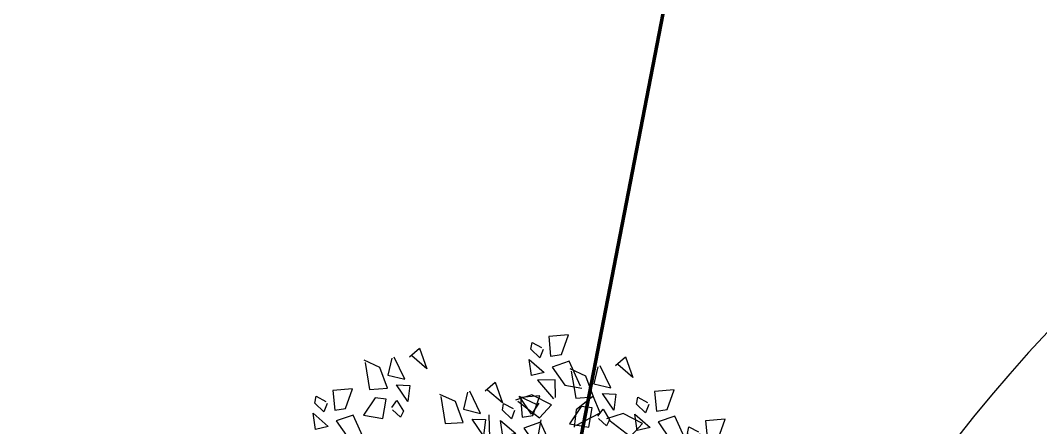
# Model space of a CAD drawing. Extents: x 671027 to 671614, y 802418 to 802669.
# Drawn here: x 671411.9 to 671420.43, y 802529.11 to 802532.51 of the extents above; entities that cross this region are included whole.
import ezdxf

# ---------------------------------------------------------------- set-up
doc = ezdxf.new("R2010")
doc.units = 0
for name, color, linetype in [('drip line', 7, 'Continuous'), ('Pipe-Lateral-10 Bars-32mm', 7, 'Continuous'), ('plataform', 8, 'Continuous'), ('shrubs-Gc', 7, 'Continuous')]:
    doc.layers.add(name, color=color, linetype=linetype)
doc.styles.get("Standard").update_dxf_attribs({"font": 'arial.ttf'})
doc.linetypes.add('32mm', pattern='A,0.5,-0.2,["32mm",Standard,S=0.1,R=0,X=-0.1,Y=-0.05],-0.5', length=1.2)
pattern_1 = [(90, (0, 0), (-0.5000000000000001, 0), [])]

# ---------------------------------------------------------------- blocks, each defined once
blk = doc.blocks.new('tg')
at = {"layer": 'plataform', "color": 108, "extrusion": (0.04100688207803799, -0.0577157786741523, 0.99749051349588)}
for p, q in [((-1.905842445959024, -2.378256028268595, -0.1003023131923728), (-1.99569322476691, -2.186540920037885, -0.08551571938071173)), ((-1.967488249582857, -2.196712973743786, -0.0872637922307159), (-1.636764790798225, -2.252263342362937, -0.1040740479992144)), ((-1.636764790798225, -2.252263342362937, -0.1040740479992144), (-1.651998041016668, -2.469804376230684, -0.1160349457784462)), ((-1.651998041016668, -2.469804376230684, -0.1160349457784462), (-1.905842445959024, -2.378256028268595, -0.1003023131923728)), ((-1.402154539763615, -2.647548855149296, -0.1365904936541158), (-1.264471354247689, -2.486067394127247, -0.1329071803145433)), ((-1.262127799848713, -2.515954212618169, -0.134732804550786), (-1.17658843256595, -2.839889322390889, -0.1569925348919908)), ((-1.381062580673643, -2.916529825522673, -0.1530210876386351), (-1.402154539763615, -2.647548855149296, -0.1365904936541158)), ((-1.17658843256595, -2.839889322390889, -0.1569925348919908), (-1.381062580673643, -2.916529825522673, -0.1530210876386351)), ((-0.9770282559848056, -3.039314932522473, -0.1767354244187544), (-1.066879034792692, -2.847599824408178, -0.1619488306151439))]:
    blk.add_line(p, q, dxfattribs=at)
at = {"layer": 'plataform', "color": 98, "extrusion": (0.04100688207803799, -0.0577157786741523, 0.99749051349588)}
for p, q in [((-1.038674059259392, -2.857771877997664, -0.1636969034735123), (-0.707950600824006, -2.913322246616815, -0.1805071592317717)), ((-0.707950600824006, -2.913322246616815, -0.1805071592317717), (-0.7231838512752802, -3.130863280484562, -0.1924680570026392)), ((-0.7231838512752802, -3.130863280484562, -0.1924680570026392), (-0.9770282559848056, -3.039314932522473, -0.1767354244187544))]:
    blk.add_line(p, q, dxfattribs=at)
at = {"layer": 'plataform', "color": 32, "extrusion": (0.04100688207803799, -0.0577157786741523, 0.99749051349588)}
for points, elevation in [([(-0.08291625311833123, -0.002169522146136128), (-2.759356703975724, -0.2852779581803057)], -0.04094036375899937), ([(-0.0311271316231769, -0.07839045226289058), (-2.613438599354413, -0.9099519427581811)], -0.04094036375794433)]:
    blk.add_lwpolyline(points, dxfattribs=dict(at, elevation=elevation))
at = {"layer": 'plataform', "color": 108, "extrusion": (0.04100688207803799, -0.0577157786741523, 0.99749051349588)}
for points, elevation in [([(-2.87611808167682, 1.694728226238279), (-2.860632325838633, 1.855550373721771), (-3.062037932656573, 1.858324386773728), (-2.87611808167682, 1.694728226238279)], -0.04094036375701318), ([(-3.158428658318907, 1.671777418315445), (-3.063753532325052, 1.724151908792033), (-3.183396008815376, 1.819737249117201), (-3.264301070676269, 1.794012249311735), (-3.185111255357553, 1.685564589328475)], -0.04094036376184745), ([(-3.067183933685369, 1.455806767411228), (-3.296987384746612, 1.338195291158875), (-3.307326954647152, 1.579891121675695), (-3.065468686412806, 1.589979427822811), (-3.067183933685369, 1.455806767411228)], -0.04094036375492679), ([(-3.149047120305301, 1.074574903617943), (-2.957329437018212, 1.247451782888172), (-2.885033137933144, 1.016590295815403), (-3.116116345347974, 0.9444948941294757), (-3.149047120305301, 1.074574903617943)], -0.04094036376417669), ([(-3.59550465632718, 1.141917271135278), (-3.259951659289938, 1.129644522335243), (-3.246325220177263, 0.9116685224935326), (-3.510339202751438, 0.9696531300110252), (-3.624839586963428, 1.148360014641158)], -0.0409403637641165), ([(-3.005211763051082, 0.8894254723378484), (-3.08318552748417, 0.8144150809972646), (-2.942946057918498, 0.7529027190991847), (-2.871407043224457, 0.7986145779379005), (-2.9758768328644, 0.8829827290067803)], -0.04094036377223215), ([(-3.607617647474517, 0.8067470310283626), (-3.405869370167516, 0.8852851765596287), (-3.327138277596592, 0.6837224183191154), (-3.614052440324019, 0.7774483018865629)], -0.04094036375994829), ([(-3.272064262595658, 0.7944741969595449), (-3.245568668340463, 0.6350955431769462), (-3.050255140827673, 0.6843351565330835), (-3.272064262595658, 0.7944741969595449)], -0.04094036377394408), ([(-3.058095460210653, 0.2754546472004714), (-2.722542463145722, 0.2631818982364298), (-2.708916024329702, 0.04520589817763832), (-2.972930006309515, 0.1031905061307768), (-3.087430390521241, 0.2818973907612804)], -0.04094036376137074), ([(-3.593991208143957, 0.5887710308888471), (-3.684834903372345, 0.4551634638646129), (-3.420820921000451, 0.3971788560617039), (-3.6004259579649, 0.5594724988759262)], -0.04094036377023754), ([(-2.73465506599284, -0.07198842689322807), (-2.708159472158205, -0.2313670806631596), (-2.512845944184161, -0.1821274670623404), (-2.73465506599284, -0.07198842689322807)], -0.04094036376582795), ([(-3.070208451101553, -0.0597155929464921), (-2.868460173497107, 0.01882255280296848), (-2.789729081318528, -0.1827402055881358), (-3.076643244140642, -0.08901432195436572)], -0.04094036376350025), ([(-2.48588315495341, -0.5790244041049114), (-2.470397398735093, -0.4182022568910628), (-2.671803005797782, -0.4154282433784361), (-2.48588315495341, -0.5790244041049114)], -0.04094036376085355), ([(-3.056582012245265, -0.2776915927481732), (-3.147425707093046, -0.4112991600429452), (-2.883411724788578, -0.4692837679409918), (-3.063016761645648, -0.3069901247737574)], -0.04094036375830071), ([(-2.768193731109651, -0.6019752119454153), (-2.673518605089063, -0.5496007216310344), (-2.793161081659107, -0.4540153808201473), (-2.874066143506965, -0.4797403812070038), (-2.794876328350051, -0.5881880412170657)], -0.04094036376956099), ([(-2.26294104387628, -0.9981033865657452), (-2.583989127076735, -0.8997440328381464), (-2.540963503265361, -0.6856225436570625), (-2.300820482006445, -0.8097068977053469), (-2.236258446797466, -1.011890557322166)], -0.04094036375759921), ([(-2.6769490065693, -0.8179458627827352), (-2.906752457670975, -0.9355573392920675), (-2.917092027665888, -0.6938615087069087), (-2.675233759432069, -0.683773202560536), (-2.6769490065693, -0.8179458627827352)], -0.04094036376212183), ([(-2.818964777386944, -0.9100563888787884), (-2.696749078395497, -0.8043829214431325), (-2.936892099777793, -0.6802985671643594), (-2.805194713564333, -0.8834068988439263)], -0.04094036375147628), ([(-2.709811125814388, -1.422355213991058), (-2.518093442784, -1.249478334680032), (-2.445797143766144, -1.480339821849211), (-2.676880351277622, -1.552435223466862), (-2.709811125814388, -1.422355213991058)], -0.04094036376231422), ([(-3.18303883772951, -1.025818341808629), (-3.167553081187065, -0.8649961945404366), (-3.36895868868253, -0.8622221814353882), (-3.18303883772951, -1.025818341808629)], -0.04094036376853845), ([(-2.861990401510791, -1.124177877694153), (-3.077166072772435, -1.148053354950484), (-3.101275799343179, -0.9330071934329957), (-2.848220245002603, -1.097528208720347)], -0.04094036376502551), ([(-3.465349414047468, -1.048769149677132), (-3.370674287971191, -0.996394659688751), (-3.490316764477301, -0.9008093187813557), (-3.571221826254718, -0.926534319073538), (-3.492032011127287, -1.034981978920555)], -0.04094036377361494), ([(-2.960096726977034, -1.444897324326238), (-3.281144809949695, -1.346537970474005), (-3.23811918582514, -1.132416481658604), (-2.997976164593962, -1.256500835544522), (-2.933414129737112, -1.458684495053691)], -0.0409403637669575), ([(-3.156268662553696, -1.35501284667742), (-2.820715665163584, -1.367285595585634), (-2.807089225995697, -1.585261595752444), (-3.071103208653035, -1.527276987746219), (-3.185603592500467, -1.348570102804762)], -0.04094036377006811), ([(-3.374104689318189, -1.264739800649009), (-3.603908140392653, -1.382351277321448), (-3.614247710319876, -1.140655446640778), (-3.372389442275859, -1.13056714035921), (-3.374104689318189, -1.264739800649009)], -0.0409403637620299), ([(-2.565975768695878, -1.607504645460275), (-2.64394953353504, -1.682515036367895), (-2.50371006402333, -1.744027398945046), (-2.432171049316498, -1.698315539683706), (-2.536640838737419, -1.613947388913435)], -0.0409403637591646), ([(-2.832828268267747, -1.70245592067704), (-2.806332674135405, -1.861834574228407), (-2.611019146716511, -1.81259496080483), (-2.832828268267747, -1.70245592067704)], -0.04094036375923932), ([(-3.168381653051739, -1.690183086675261), (-2.966633375744211, -1.611644941143255), (-2.887902283877809, -1.813207699168836), (-3.174816446252892, -1.719481815710307)], -0.04094036375883292), ([(-2.342430139995064, -2.225220939140414), (-2.326944383994813, -2.06439879162975), (-2.528349991164882, -2.06162477847014), (-2.342430139995064, -2.225220939140414)], -0.04094036375458091), ([(-2.624740716828303, -2.248171746928753), (-2.530065590929135, -2.195797256385838), (-2.649708066933003, -2.100211915978793), (-2.730613129225354, -2.125936916189972), (-2.651423313840216, -2.234384576077939)], -0.04094036376468485), ([(-2.119488029204744, -2.644299921400856), (-2.440536112931081, -2.545940568012274), (-2.397510488849785, -2.331819078451906), (-2.157367467374071, -2.455903432797219), (-2.092805432449532, -2.658087092210877)], -0.04094036376539267), ([(-3.154755213938718, -1.908159086516675), (-3.24559890904399, -2.041766653771762), (-2.98158492676647, -2.099751261506337), (-3.161189963827352, -1.937457618625107)], -0.04094036376150695), ([(-2.533495991935889, -2.464142397874213), (-2.7632994429704, -2.581753874288778), (-2.773639013128383, -2.340058043730631), (-2.531780744988723, -2.329969737517189), (-2.533495991935889, -2.464142397874213)], -0.04094036376281746), ([(-2.184045501083992, -2.821235960799812), (-2.089370375118616, -2.76886147016033), (-2.209012851160691, -2.673276130011841), (-2.289917913644112, -2.699001130088043), (-2.210728098448035, -2.807448789841344)], -0.04094036376857554), ([(-2.092800775963915, -3.037206611622207), (-2.322604227120538, -3.15481808780607), (-2.332943797384895, -2.913122257601095), (-2.091085529435778, -2.903033951251932), (-2.092800775963915, -3.037206611622207)], -0.04094036376415486)]:
    blk.add_lwpolyline(points, dxfattribs=dict(at, elevation=elevation))
at = {"layer": 'plataform', "color": 98, "extrusion": (0.04100688207803799, -0.0577157786741523, 0.99749051349588), "elevation": -0.04094036375763804}
blk.add_lwpolyline([(-2.65317597108705, 1.275649243694002), (-2.974224054313926, 1.374008597585822), (-2.931198430313278, 1.588130086630971), (-2.691055409122315, 1.464045732486801), (-2.626493373873384, 1.261862073127865)], dxfattribs=at)

msp = doc.modelspace()

# ---------------------------------------------------------------- hatches: boundary and pattern name
at = {"layer": 'drip line', "true_color": 0xfecc66, "transparency": 33554585}
h = msp.add_hatch(dxfattribs=at)
h.set_pattern_fill('ANSI31', color=31, scale=4, angle=45)
h.set_pattern_definition(pattern_1)
h.paths.add_polyline_path([(671376.3229134491, 802482.9207684208, -0.06840859253725587), (671431.4977894354, 802491.4749559349, -0.01121030429843658), (671431.1285960067, 802488.4677008206, 0.07453113725576056), (671372.0840579804, 802478.4490603469, -0.1372191302174559), (671410.2990935898, 802547.6679814992, -0.01110006154431807), (671412.4491387358, 802545.5757162235, 0.1278219888285606)])
h = msp.add_hatch(dxfattribs=at)
h.set_pattern_fill('ANSI31', color=31, scale=4, angle=45)
h.set_pattern_definition(pattern_1)
h.paths.add_polyline_path([(671380.7476937103, 802487.2985922542, -0.06212117788488952), (671431.7309037868, 802494.4792172391, -0.01114908806871269), (671431.4977894354, 802491.4749559349, 0.068408592537256), (671376.3229134491, 802482.9207684208, -0.1278219888285606), (671412.4491387358, 802545.5757162235, -0.01110848142565085), (671414.5057240033, 802543.3883933958, 0.1178817737560205)])
h = msp.add_hatch(dxfattribs=at)
h.set_pattern_fill('ANSI31', color=31, scale=4, angle=45)
h.set_pattern_definition(pattern_1)
h.paths.add_polyline_path([(671414.5057240033, 802543.3883933958, -0.01114025875800316), (671416.468577111, 802541.1052455978, 0.1073505691451949), (671385.366460635, 802491.5784650609, -0.05566542318292119), (671431.829753422, 802497.4811087137, -0.01111291789382018), (671431.7309037868, 802494.4792172391, 0.06212117788488938), (671380.7476937103, 802487.2985922542, -0.1178817737560205)])
at = {"layer": 'shrubs-Gc'}
h = msp.add_hatch(dxfattribs=at)
h.set_pattern_fill('AR-SAND', color=219, scale=0.01125)
h.set_pattern_definition([(37.50000000000001, (0, 0), (-0.01800035207982051, 0.5505898919955101), [0, -0.43434, 0, -0.485775, 0, -0.4643437499999999]), (7.499999999999999, (0, 0), (0.505713693530253, 0.8064282381393985), [0, -0.234315, 0, -0.3914775, 0, -0.15001875]), (327.5, (-0.3514725000131875, 0), (0.8898664165216401, 0.001616832763363982), [0, -0.142875, 0, -0.51435, 0, -0.6715125]), (317.5, (-0.3514725000131875, 0), (0.8590010090313343, 0.2507954886643683), [0, -0.07143749999999999, 0, -0.337185, 0, -0.3857625])])
h.paths.add_polyline_path([(671376.3229134491, 802482.9207684208, -0.06840859253725587), (671431.4977894354, 802491.4749559349, -0.01121030429843658), (671431.1285960067, 802488.4677008206, 0.07453113725576056), (671372.0840579804, 802478.4490603469, -0.1372191302174559), (671410.2990935898, 802547.6679814992, -0.01110006154431807), (671412.4491387358, 802545.5757162235, 0.1278219888285606)])
h = msp.add_hatch(dxfattribs=at)
h.set_pattern_fill('ANSI37', color=74, scale=0.2)
h.set_pattern_definition([(45, (0, 0), (-0.4490128060534576, 0.4490128060534577), []), (135, (0, 0), (-0.4490128060534577, -0.4490128060534576), [])])
h.paths.add_polyline_path([(671380.7476937103, 802487.2985922542, -0.06212117788488952), (671431.7309037868, 802494.4792172391, -0.01114908806871269), (671431.4977894354, 802491.4749559349, 0.068408592537256), (671376.3229134491, 802482.9207684208, -0.1278219888285606), (671412.4491387358, 802545.5757162235, -0.01110848142565085), (671414.5057240033, 802543.3883933958, 0.1178817737560205)])
at = {"layer": 'shrubs-Gc', "linetype": 'ByBlock'}
h = msp.add_hatch(dxfattribs=at)
h.set_pattern_fill('DOLMIT', color=240, scale=0.1)
h.set_pattern_definition([(0, (0, 0), (0, 0.635), []), (45, (0, 0), (-1.269999134350098, 1.269999134350099), [0.8980256121069154, -1.796051224213831])])
h.paths.add_polyline_path([(671414.5057240033, 802543.3883933958, -0.01114025875800316), (671416.468577111, 802541.1052455978, 0.1073505691451949), (671385.366460635, 802491.5784650609, -0.05566542318292119), (671431.829753422, 802497.4811087137, -0.01111291789382018), (671431.7309037868, 802494.4792172391, 0.06212117788488938), (671380.7476937103, 802487.2985922542, -0.1178817737560205)])

# ---------------------------------------------------------------- linework, layer by layer
at = {"color": 119}
for radius, start, end in [(143.7654873957307, 135.4643523742459, 164.6009971959087), (140.7654873957385, 135.5118783474804, 162.4042824632386), (137.7654873957385, 135.5118783474804, 160.1262997327596)]:
    msp.add_arc((671514.9272235757, 802444.7453760789), radius, start, end, dxfattribs=at)
at = {"color": 0}
msp.add_arc((671429.992927076, 802521.0004133548), 13.0285653777096, 133.7035526394108, 264.5488888870405, dxfattribs=at)
at = {"layer": 'Pipe-Lateral-10 Bars-32mm', "color": 5, "linetype": '32mm', "const_width": 0.03, "elevation": 0.00305870720881668}
msp.add_lwpolyline([(671417.777232907, 802535.1842274643), (671414.7194986225, 802519.4006998817, 0.2814381844610347), (671417.5723581319, 802511.7594848754, -0.003882558177334995), (671423.8044649172, 802506.7961219704, -0.02971830937541497), (671429.4166714655, 802501.6743780867, 54.13753208640627)], format="xyb", dxfattribs=at)

# ---------------------------------------------------------------- block references
at = {"layer": 'plataform', "extrusion": (0.02429556639469111, -0.0278721372917724, -0.9993162009175824), "xscale": 0.6807066593267944, "yscale": 0.6807066593267944, "zscale": -0.6807066593267944, "rotation": 88.00247393690432}
msp.add_blockref('tg', (1033453.189503495, -163668.0575666449, -6055.747236068561), dxfattribs=at)

doc.saveas('drawing.dxf')
